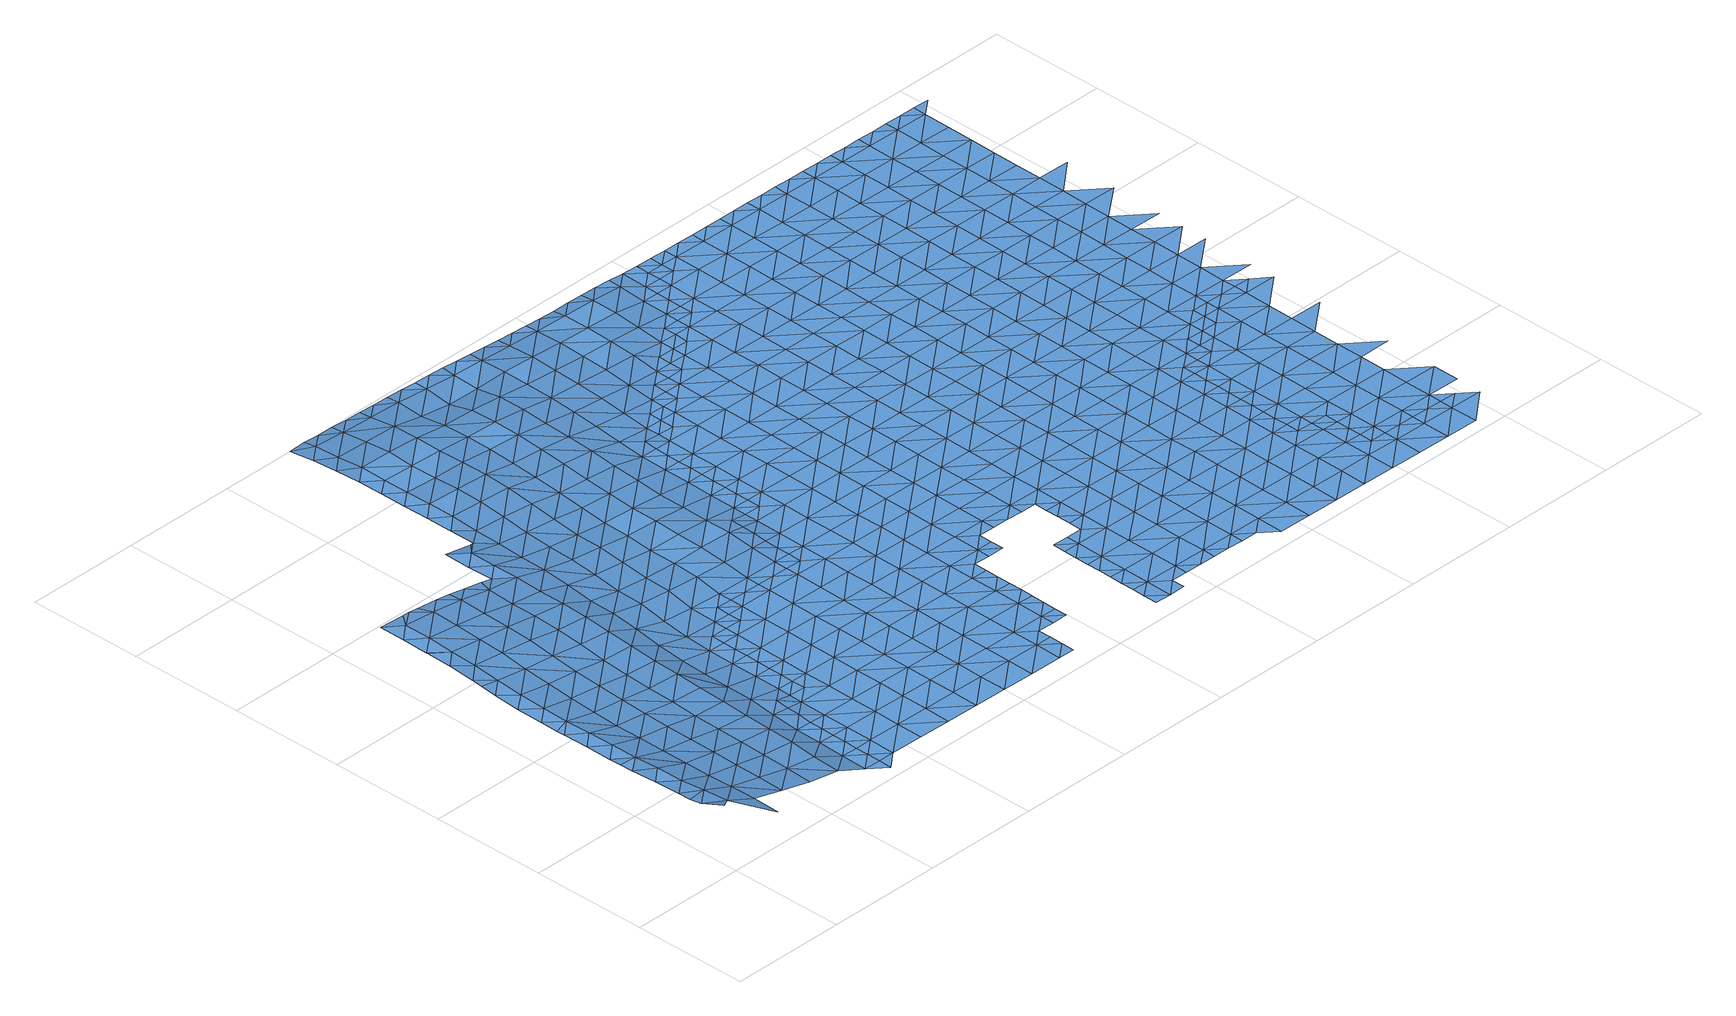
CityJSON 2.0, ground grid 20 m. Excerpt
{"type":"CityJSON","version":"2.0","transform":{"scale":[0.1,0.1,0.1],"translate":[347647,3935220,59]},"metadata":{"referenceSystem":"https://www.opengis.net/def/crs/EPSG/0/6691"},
"CityObjects":{
"waterbody1":{"type":"WaterBody","attributes":{"name":"8","class":"1140","function":"1","WaterBodyRiverFloodingRiskAttribute.description":"4","WaterBodyRiverFloodingRiskAttribute.rankOrg":"1","WaterBodyRiverFloodingRiskAttribute.adminType":"2","WaterBodyRiverFloodingRiskAttribute.scale":"L1"},"geometry":[{"type":"MultiSurface","lod":"1","boundaries":[[[0,1,2]],[[1,3,4]],[[4,3,5]],[[1,0,3]],[[5,6,7]],[[5,3,6]],[[6,8,7]],[[9,10,0]],[[7,8,11]],[[0,12,3]],[[11,13,14]],[[15,6,3]],[[8,13,11]],[[14,13,16]],[[12,0,10]],[[16,17,18]],[[6,19,8]],[[17,16,13]],[[15,3,12]],[[8,19,13]],[[20,18,17]],[[21,18,20]],[[22,23,21]],[[10,24,12]],[[6,15,19]],[[13,25,17]],[[22,21,20]],[[26,23,22]],[[27,25,13]],[[28,29,26]],[[17,25,20]],[[24,30,12]],[[12,31,15]],[[13,19,27]],[[26,22,28]],[[32,33,29]],[[28,32,29]],[[22,20,34]],[[12,30,31]],[[19,35,27]],[[33,36,37]],[[19,15,35]],[[32,36,33]],[[20,25,34]],[[22,38,28]],[[37,36,39]],[[35,15,31]],[[22,34,40]],[[39,41,42]],[[28,43,32]],[[44,45,24]],[[39,36,41]],[[46,34,25]],[[30,24,45]],[[22,40,38]],[[30,47,31]],[[27,35,48]],[[25,27,49]],[[32,50,36]],[[51,52,53]],[[49,27,48]],[[51,42,52]],[[43,28,38]],[[42,41,52]],[[31,54,35]],[[55,56,53]],[[36,50,41]],[[52,55,53]],[[34,57,40]],[[46,57,34]],[[30,45,47]],[[50,32,43]],[[58,48,35]],[[25,49,46]],[[55,59,56]],[[40,60,38]],[[54,31,47]],[[57,60,40]],[[61,56,59]],[[62,49,48]],[[63,55,52]],[[64,41,50]],[[38,65,43]],[[52,41,63]],[[45,44,66]],[[58,35,54]],[[67,61,59]],[[65,50,43]],[[63,41,64]],[[66,68,45]],[[45,69,47]],[[63,70,55]],[[55,71,59]],[[62,48,58]],[[46,49,62]],[[65,38,60]],[[72,67,59]],[[73,64,50]],[[46,74,57]],[[45,68,69]],[[54,75,58]],[[74,46,62]],[[76,60,57]],[[59,71,72]],[[54,47,75]],[[73,50,65]],[[55,70,71]],[[75,47,69]],[[77,62,58]],[[78,57,74]],[[66,79,68]],[[80,65,60]],[[81,64,73]],[[63,82,70]],[[72,71,83]],[[63,64,82]],[[84,79,66]],[[77,58,75]],[[82,64,81]],[[62,85,74]],[[57,78,76]],[[68,86,69]],[[65,80,73]],[[70,87,71]],[[80,60,76]],[[85,62,77]],[[83,71,88]],[[89,81,73]],[[85,90,74]],[[74,91,78]],[[87,88,71]],[[70,82,92]],[[86,68,79]],[[90,91,74]],[[75,69,93]],[[94,95,84]],[[96,73,80]],[[75,97,77]],[[70,92,87]],[[78,98,76]],[[95,99,84]],[[93,69,86]],[[79,84,99]],[[89,73,96]],[[100,86,79]],[[77,101,85]],[[76,102,80]],[[103,100,79]],[[82,81,104]],[[82,105,92]],[[106,88,87]],[[79,99,103]],[[98,78,91]],[[98,102,76]],[[75,93,97]],[[104,81,89]],[[107,90,85]],[[100,108,86]],[[80,109,96]],[[108,110,86]],[[111,106,87]],[[92,112,87]],[[101,77,97]],[[107,91,90]],[[93,86,110]],[[82,104,105]],[[113,97,93]],[[112,111,87]],[[114,113,93]],[[114,93,110]],[[107,85,101]],[[109,80,102]],[[112,92,105]],[[115,98,91]],[[116,101,97]],[[89,96,117]],[[118,116,97]],[[97,113,118]],[[119,91,107]],[[120,102,98]],[[96,109,117]],[[104,121,105]],[[104,89,121]],[[122,111,112]],[[115,120,98]],[[121,89,117]],[[91,119,115]],[[123,109,102]],[[124,101,116]],[[101,125,107]],[[105,126,112]],[[124,125,101]],[[127,124,116]],[[128,117,109]],[[122,112,129]],[[126,129,112]],[[105,121,130]],[[125,131,107]],[[123,102,120]],[[126,105,130]],[[119,107,131]],[[127,132,124]],[[128,109,123]],[[133,132,127]],[[134,135,129]],[[115,119,136]],[[126,134,129]],[[121,117,137]],[[121,138,130]],[[132,139,124]],[[136,119,131]],[[120,115,136]],[[137,117,128]],[[125,124,139]],[[140,141,135]],[[134,140,135]],[[142,131,125]],[[130,143,126]],[[144,142,125]],[[125,139,144]],[[123,120,145]],[[138,143,130]],[[121,137,138]],[[126,143,134]],[[120,136,145]],[[142,146,131]],[[146,147,131]],[[131,147,136]],[[148,123,145]],[[134,149,140]],[[128,123,150]],[[141,140,151]],[[143,149,134]],[[152,153,136]],[[136,147,152]],[[145,136,153]],[[123,148,150]],[[137,154,138]],[[137,128,154]],[[151,140,155]],[[154,128,150]],[[140,156,155]],[[138,157,143]],[[145,158,148]],[[140,149,156]],[[159,158,145]],[[145,153,159]],[[148,160,150]],[[138,154,157]],[[157,161,143]],[[155,162,163]],[[143,164,149]],[[153,165,159]],[[155,156,162]],[[166,167,163]],[[168,156,149]],[[165,169,159]],[[160,148,158]],[[163,162,166]],[[143,161,164]],[[154,150,170]],[[166,171,167]],[[154,172,157]],[[173,174,159]],[[170,150,160]],[[159,169,173]],[[170,172,154]],[[175,167,171]],[[158,159,174]],[[149,164,168]],[[171,176,175]],[[157,177,161]],[[162,156,178]],[[175,176,179]],[[178,156,168]],[[176,180,179]],[[161,181,164]],[[166,162,182]],[[158,174,183]],[[184,179,180]],[[185,183,174]],[[157,172,177]],[[164,181,168]],[[160,158,186]],[[162,178,182]],[[171,166,187]],[[184,188,189]],[[186,158,183]],[[188,184,180]],[[187,166,182]],[[161,177,181]],[[170,160,190]],[[170,191,172]],[[176,171,192]],[[189,193,194]],[[185,195,183]],[[190,160,186]],[[193,189,188]],[[196,177,172]],[[171,187,192]],[[197,198,194]],[[180,199,188]],[[168,181,200]],[[178,168,201]],[[178,202,182]],[[180,176,199]],[[191,170,190]],[[195,203,183]],[[197,194,193]],[[199,176,192]],[[168,200,201]],[[177,204,181]],[[188,205,193]],[[186,183,203]],[[206,198,197]],[[202,207,182]],[[172,191,196]],[[208,205,188]],[[203,209,186]],[[178,201,202]],[[181,210,200]],[[187,182,207]],[[187,211,192]],[[188,199,208]],[[195,212,203]],[[193,213,197]],[[190,186,209]],[[197,214,206]],[[190,215,191]],[[177,196,204]],[[200,216,201]],[[212,217,203]],[[210,181,204]],[[210,216,200]],[[197,213,214]],[[190,209,215]],[[187,207,211]],[[191,218,196]],[[193,205,213]],[[199,192,219]],[[199,220,208]],[[217,221,203]],[[222,218,191]],[[202,201,216]],[[219,192,211]],[[191,215,222]],[[196,223,204]],[[208,224,205]],[[225,214,213]],[[207,202,226]],[[227,210,204]],[[220,224,208]],[[209,203,228]],[[199,219,220]],[[205,224,213]],[[202,216,226]],[[226,229,207]],[[207,230,211]],[[217,231,221]],[[228,203,221]],[[232,225,213]],[[223,196,218]],[[229,230,207]],[[210,227,216]],[[215,209,233]],[[215,234,222]],[[231,235,221]],[[233,209,228]],[[233,234,215]],[[227,204,223]],[[222,234,218]],[[213,236,232]],[[237,228,221]],[[219,238,220]],[[227,239,216]],[[240,237,221]],[[219,211,238]],[[240,221,235]],[[213,224,236]],[[238,211,230]],[[218,241,223]],[[220,242,224]],[[226,216,243]],[[244,245,228]],[[228,245,233]],[[246,232,236]],[[228,237,244]],[[241,218,234]],[[216,239,243]],[[241,247,223]],[[223,248,227]],[[229,226,249]],[[250,251,233]],[[220,238,242]],[[233,251,234]],[[224,252,236]],[[236,253,246]],[[233,245,250]],[[247,248,223]],[[249,254,229]],[[226,243,249]],[[227,255,239]],[[230,229,254]],[[224,242,256]],[[251,257,234]],[[238,230,254]],[[236,252,253]],[[234,258,241]],[[238,259,242]],[[224,256,252]],[[239,260,243]],[[257,258,234]],[[260,249,243]],[[261,257,251]],[[227,248,255]],[[238,254,259]],[[242,262,256]],[[263,253,252]],[[258,264,241]],[[260,239,255]],[[265,248,247]],[[247,241,264]],[[260,266,249]],[[242,259,267]],[[256,268,252]],[[261,269,257]],[[252,270,263]],[[254,249,266]],[[262,242,267]],[[269,271,257]],[[272,258,257]],[[248,273,255]],[[271,272,257]],[[265,247,264]],[[265,273,248]],[[255,273,260]],[[252,268,270]],[[274,254,266]],[[256,262,268]],[[275,264,258]],[[259,254,276]],[[259,277,267]],[[278,275,258]],[[278,258,272]],[[279,266,260]],[[276,254,274]],[[276,277,259]],[[280,265,264]],[[267,281,262]],[[282,270,268]],[[283,280,264]],[[283,264,275]],[[260,273,279]],[[280,284,265]],[[285,273,265]],[[262,286,268]],[[284,285,265]],[[282,268,287]],[[267,277,281]],[[266,279,288]],[[274,266,289]],[[285,290,273]],[[291,279,273]],[[290,291,273]],[[289,266,288]],[[292,277,276]],[[286,262,281]],[[276,274,292]],[[287,268,286]],[[293,288,279]],[[292,274,289]],[[293,279,291]],[[292,294,277]],[[295,287,286]],[[294,296,277]],[[297,293,291]],[[293,298,288]],[[281,277,296]],[[281,299,286]],[[300,295,286]],[[289,288,298]],[[296,299,281]],[[299,300,286]],[[292,289,301]],[[297,302,293]],[[301,289,298]],[[303,302,297]],[[301,304,292]],[[305,298,293]],[[292,306,294]],[[302,305,293]],[[294,307,296]],[[308,300,299]],[[307,299,296]],[[292,304,306]],[[309,298,305]],[[299,310,308]],[[309,311,298]],[[294,306,307]],[[301,298,311]],[[312,310,299]],[[307,312,299]],[[305,313,309]],[[304,301,311]],[[314,306,304]],[[313,315,309]],[[316,304,311]],[[315,317,309]],[[306,318,307]],[[319,310,312]],[[317,320,309]],[[309,320,311]],[[314,304,316]],[[312,321,319]],[[320,322,311]],[[318,323,307]],[[324,316,311]],[[306,314,318]],[[312,307,323]],[[322,324,311]],[[312,323,321]],[[325,314,316]],[[320,326,322]],[[325,318,314]],[[327,321,323]],[[326,328,322]],[[329,323,318]],[[316,324,325]],[[325,329,318]],[[330,327,323]],[[331,332,322]],[[331,322,328]],[[324,322,332]],[[333,323,329]],[[330,323,333]],[[325,324,334]],[[335,329,325]],[[324,332,334]],[[336,330,333]],[[334,332,337]],[[335,325,334]],[[335,338,329]],[[333,339,336]],[[337,340,334]],[[341,340,337]],[[333,329,342]],[[340,343,334]],[[342,329,338]],[[333,342,339]],[[335,334,343]],[[344,338,335]],[[345,339,342]],[[346,344,335]],[[335,343,346]],[[338,347,342]],[[348,345,342]],[[343,349,346]],[[349,350,346]],[[342,347,348]],[[338,344,347]],[[351,344,346]],[[352,351,346]],[[346,350,352]],[[353,348,347]],[[354,347,344]],[[355,354,344]],[[355,344,351]],[[356,353,347]],[[356,347,354]],[[357,358,354]],[[354,358,356]],[[359,356,358]],[[357,360,358]],[[358,361,359]],[[358,360,361]],[[362,359,361]]]}]},
"waterbody2":{"type":"WaterBody","attributes":{"name":"8","class":"1140","function":"1","WaterBodyRiverFloodingRiskAttribute.description":"4","WaterBodyRiverFloodingRiskAttribute.rankOrg":"2","WaterBodyRiverFloodingRiskAttribute.adminType":"2","WaterBodyRiverFloodingRiskAttribute.scale":"L1"},"geometry":[{"type":"MultiSurface","lod":"1","boundaries":[[[95,94,363]],[[99,95,363]],[[364,100,103]],[[103,99,364]],[[99,363,364]],[[364,365,100]],[[108,100,365]],[[110,108,365]],[[366,364,363]],[[367,113,114]],[[367,110,365]],[[114,110,367]],[[368,116,118]],[[364,369,365]],[[118,113,368]],[[366,363,370]],[[113,367,368]],[[366,369,364]],[[365,369,367]],[[127,116,368]],[[133,127,368]],[[368,367,371]],[[370,372,366]],[[371,367,369]],[[373,133,368]],[[374,369,366]],[[373,368,371]],[[375,366,372]],[[373,376,133]],[[132,133,376]],[[139,132,376]],[[366,375,374]],[[377,373,371]],[[371,369,378]],[[379,142,144]],[[144,139,379]],[[378,369,374]],[[139,376,379]],[[380,376,373]],[[379,381,142]],[[146,381,147]],[[146,142,381]],[[375,372,382]],[[377,371,378]],[[377,380,373]],[[383,374,375]],[[384,379,376]],[[152,147,385]],[[386,383,375]],[[147,381,385]],[[153,152,385]],[[386,375,382]],[[379,387,381]],[[165,153,385]],[[384,376,380]],[[378,374,388]],[[381,389,385]],[[169,165,385]],[[388,374,383]],[[377,378,388]],[[387,379,384]],[[387,389,381]],[[377,390,380]],[[382,391,386]],[[388,390,377]],[[385,389,169]],[[386,392,383]],[[390,393,380]],[[380,394,384]],[[393,394,380]],[[382,395,391]],[[396,174,173]],[[173,169,396]],[[388,383,392]],[[169,389,396]],[[394,397,384]],[[386,391,392]],[[387,384,397]],[[387,398,389]],[[185,174,396]],[[390,388,399]],[[400,391,395]],[[399,388,392]],[[390,401,393]],[[389,402,396]],[[396,195,185]],[[403,401,390]],[[391,400,392]],[[398,402,389]],[[403,390,399]],[[387,397,398]],[[393,404,394]],[[401,404,393]],[[404,397,394]],[[395,405,400]],[[406,399,392]],[[396,402,195]],[[407,398,397]],[[408,403,399]],[[392,400,409]],[[212,195,402]],[[406,392,409]],[[406,408,399]],[[410,400,405]],[[411,401,403]],[[397,404,407]],[[407,412,398]],[[398,413,402]],[[402,217,212]],[[414,410,405]],[[410,409,400]],[[408,411,403]],[[411,404,401]],[[415,406,409]],[[416,407,404]],[[402,413,217]],[[398,412,413]],[[416,404,411]],[[409,410,415]],[[417,410,414]],[[406,418,408]],[[416,419,407]],[[407,420,412]],[[231,217,413]],[[421,417,414]],[[422,406,415]],[[412,423,413]],[[235,231,413]],[[424,425,410]],[[424,410,417]],[[411,408,418]],[[420,407,419]],[[415,410,425]],[[420,423,412]],[[406,422,418]],[[426,416,411]],[[423,235,413]],[[427,422,415]],[[411,418,428]],[[416,429,419]],[[415,425,430]],[[426,411,428]],[[422,427,418]],[[423,431,235]],[[431,237,240]],[[419,432,420]],[[430,425,433]],[[240,235,431]],[[429,416,426]],[[432,423,420]],[[415,430,427]],[[418,434,428]],[[244,435,245]],[[244,237,435]],[[433,436,430]],[[432,419,429]],[[237,431,435]],[[437,431,423]],[[418,427,434]],[[428,438,426]],[[432,437,423]],[[439,440,430]],[[250,441,251]],[[250,245,441]],[[430,436,439]],[[245,435,441]],[[427,430,440]],[[442,428,434]],[[426,438,429]],[[440,443,427]],[[444,434,427]],[[437,445,431]],[[431,446,435]],[[261,251,441]],[[443,444,427]],[[445,446,431]],[[428,442,438]],[[429,447,432]],[[435,448,441]],[[449,450,434]],[[434,450,442]],[[441,269,261]],[[434,444,449]],[[451,447,429]],[[446,448,435]],[[451,429,438]],[[432,452,437]],[[453,454,442]],[[442,454,438]],[[453,442,450]],[[269,441,448]],[[437,455,445]],[[456,451,438]],[[454,456,438]],[[452,455,437]],[[455,446,445]],[[432,447,452]],[[457,272,271]],[[457,269,448]],[[271,269,457]],[[451,458,447]],[[455,459,446]],[[460,275,278]],[[446,461,448]],[[456,454,462]],[[460,272,457]],[[278,272,460]],[[461,457,448]],[[451,456,463]],[[447,464,452]],[[465,280,283]],[[465,275,460]],[[283,275,465]],[[462,466,456]],[[467,468,469]],[[451,463,458]],[[446,459,461]],[[470,460,457]],[[466,471,456]],[[465,472,280]],[[452,473,455]],[[472,285,284]],[[471,474,456]],[[284,280,472]],[[467,475,468]],[[464,447,458]],[[463,456,474]],[[476,475,477]],[[476,468,475]],[[478,457,461]],[[479,465,460]],[[472,480,285]],[[455,481,459]],[[480,291,290]],[[482,458,463]],[[290,285,480]],[[475,483,477]],[[473,452,464]],[[470,457,478]],[[470,479,460]],[[479,472,465]],[[484,475,467]],[[485,477,483]],[[486,484,467]],[[487,485,483]],[[297,291,480]],[[463,474,482]],[[481,455,473]],[[488,489,490]],[[488,487,489]],[[461,459,491]],[[487,483,489]],[[479,492,472]],[[482,474,493]],[[472,494,480]],[[495,483,475]],[[480,303,297]],[[489,496,490]],[[491,497,461]],[[497,470,478]],[[498,475,484]],[[499,458,482]],[[492,494,472]],[[500,496,501]],[[459,481,491]],[[500,490,496]],[[464,458,502]],[[464,503,473]],[[478,461,497]],[[494,303,480]],[[493,504,482]],[[505,479,470]],[[458,499,502]],[[473,503,481]],[[506,501,496]],[[484,507,498]],[[489,483,495]],[[508,499,482]],[[475,498,495]],[[509,492,479]],[[464,502,503]],[[494,510,303]],[[507,511,498]],[[470,497,505]],[[313,305,302]],[[506,496,512]],[[513,502,499]],[[302,303,510]],[[514,489,495]],[[482,504,508]],[[491,481,515]],[[496,489,516]],[[481,503,515]],[[491,517,497]],[[479,505,509]],[[313,302,510]],[[516,489,514]],[[492,518,494]],[[496,516,512]],[[504,519,508]],[[520,498,511]],[[498,521,495]],[[522,491,515]],[[523,505,497]],[[499,508,513]],[[494,518,510]],[[520,521,498]],[[492,509,524]],[[519,525,508]],[[495,521,514]],[[510,315,313]],[[517,491,522]],[[526,502,513]],[[527,528,529]],[[527,512,528]],[[503,502,530]],[[492,524,518]],[[511,531,520]],[[512,516,528]],[[532,315,510]],[[518,532,510]],[[530,502,526]],[[528,533,529]],[[534,513,508]],[[509,505,523]],[[514,535,516]],[[536,522,515]],[[537,533,525]],[[497,517,523]],[[537,529,533]],[[509,538,524]],[[515,503,539]],[[531,540,520]],[[541,535,514]],[[542,534,508]],[[534,526,513]],[[541,514,521]],[[508,525,542]],[[543,528,516]],[[503,530,539]],[[544,518,524]],[[532,545,315]],[[509,523,538]],[[525,533,542]],[[540,546,520]],[[317,545,320]],[[317,315,545]],[[536,515,539]],[[547,533,528]],[[520,548,521]],[[549,524,538]],[[518,544,532]],[[517,522,550]],[[517,551,523]],[[546,548,520]],[[543,516,535]],[[326,320,545]],[[530,526,552]],[[553,546,540]],[[533,547,542]],[[522,536,550]],[[526,534,552]],[[524,549,544]],[[532,554,545]],[[541,521,548]],[[544,554,532]],[[328,326,545]],[[555,535,541]],[[528,543,547]],[[538,523,551]],[[517,550,551]],[[530,552,556]],[[539,530,557]],[[553,558,546]],[[559,328,545]],[[554,559,545]],[[560,561,542]],[[562,541,548]],[[536,539,557]],[[563,552,534]],[[549,538,564]],[[530,556,557]],[[542,547,560]],[[534,542,561]],[[564,538,551]],[[558,565,546]],[[561,563,534]],[[563,556,552]],[[541,562,555]],[[550,536,566]],[[543,535,567]],[[566,536,557]],[[568,554,544]],[[566,569,550]],[[559,570,328]],[[549,564,571]],[[544,549,572]],[[567,535,555]],[[573,565,558]],[[331,328,570]],[[569,574,550]],[[574,564,551]],[[548,546,575]],[[572,568,544]],[[547,543,576]],[[547,577,560]],[[549,571,572]],[[332,331,337]],[[551,550,574]],[[575,546,565]],[[337,331,570]],[[576,543,567]],[[562,578,555]],[[579,580,556]],[[581,571,564]],[[562,548,578]],[[559,554,568]],[[556,563,579]],[[557,556,580]],[[557,582,566]],[[583,565,573]],[[574,581,564]],[[561,560,577]],[[548,575,578]],[[547,576,577]],[[555,584,567]],[[566,582,569]],[[561,585,563]],[[337,570,341]],[[586,559,568]],[[587,584,555]],[[588,341,570]],[[570,559,588]],[[589,590,571]],[[555,578,587]],[[590,568,572]],[[557,580,582]],[[591,574,569]],[[561,577,592]],[[589,571,581]],[[563,593,579]],[[559,586,588]],[[575,565,594]],[[572,571,590]],[[576,567,584]],[[565,583,594]],[[561,592,585]],[[575,595,578]],[[579,593,580]],[[596,586,568]],[[584,597,576]],[[576,598,577]],[[569,582,599]],[[588,600,341]],[[590,596,568]],[[601,575,594]],[[340,341,600]],[[581,574,591]],[[602,589,581]],[[563,585,593]],[[578,603,587]],[[343,340,600]],[[569,599,591]],[[580,604,582]],[[605,588,586]],[[595,575,601]],[[598,576,597]],[[349,343,600]],[[604,599,582]],[[587,606,584]],[[607,605,586]],[[592,577,608]],[[580,593,609]],[[607,586,596]],[[594,583,610]],[[581,591,602]],[[589,611,590]],[[612,601,594]],[[585,592,608]],[[578,595,603]],[[613,597,584]],[[577,598,608]],[[580,609,604]],[[600,588,605]],[[608,614,585]],[[585,615,593]],[[349,600,350]],[[604,616,599]],[[599,617,591]],[[589,602,618]],[[606,613,584]],[[619,350,600]],[[620,594,610]],[[621,595,601]],[[615,609,593]],[[587,603,606]],[[597,613,598]],[[616,617,599]],[[596,590,611]],[[622,607,596]],[[589,618,611]],[[619,600,605]],[[591,623,602]],[[594,620,612]],[[624,603,595]],[[585,614,615]],[[602,623,618]],[[615,625,609]],[[619,626,350]],[[596,611,622]],[[626,351,352]],[[627,620,610]],[[601,612,621]],[[603,624,606]],[[352,350,626]],[[608,628,614]],[[598,613,629]],[[630,619,605]],[[608,598,628]],[[591,617,623]],[[604,609,631]],[[604,632,616]],[[624,595,621]],[[633,613,606]],[[607,622,634]],[[605,607,630]],[[635,354,355]],[[636,612,620]],[[631,609,625]],[[635,351,626]],[[355,351,635]],[[598,629,628]],[[637,638,618]],[[638,622,611]],[[624,633,606]],[[616,632,617]],[[607,634,630]],[[618,623,637]],[[611,618,638]],[[610,639,627]],[[640,641,614]],[[357,354,635]],[[642,629,613]],[[640,614,628]],[[643,634,622]],[[604,631,632]],[[626,619,644]],[[615,614,641]],[[636,620,627]],[[644,619,630]],[[645,635,626]],[[644,646,626]],[[647,631,625]],[[648,649,617]],[[621,612,650]],[[621,651,624]],[[613,633,652]],[[623,649,637]],[[625,615,647]],[[643,622,638]],[[617,632,648]],[[357,635,360]],[[623,617,649]],[[650,612,636]],[[642,613,652]],[[653,627,639]],[[615,641,647]],[[654,644,630]],[[628,629,655]],[[645,626,646]],[[656,638,637]],[[635,645,360]],[[647,657,631]],[[658,634,643]],[[631,659,632]],[[660,653,639]],[[651,621,650]],[[630,634,654]],[[627,653,636]],[[661,652,633]],[[659,648,632]],[[629,642,655]],[[640,662,641]],[[663,656,637]],[[656,643,638]],[[633,624,664]],[[654,634,658]],[[640,628,662]],[[665,650,636]],[[637,649,663]],[[644,666,646]],[[624,651,664]],[[659,631,657]],[[361,360,667]],[[628,655,662]],[[668,658,643]],[[669,651,650]],[[360,645,667]],[[670,649,648]],[[662,671,641]],[[641,672,647]],[[362,361,673]],[[644,654,674]],[[673,361,667]],[[672,657,647]],[[633,664,661]],[[675,669,650]],[[676,670,648]],[[636,653,665]],[[670,663,649]],[[665,675,650]],[[642,652,677]],[[676,648,659]],[[642,678,655]],[[668,643,656]],[[679,654,658]],[[680,681,651]],[[644,674,666]],[[680,651,669]],[[677,652,661]],[[645,646,682]],[[664,651,681]],[[660,683,653]],[[684,662,655]],[[641,671,672]],[[685,679,658]],[[686,656,663]],[[667,645,682]],[[672,687,657]],[[685,658,668]],[[657,688,659]],[[689,690,664]],[[673,667,691]],[[646,666,682]],[[689,664,681]],[[665,653,692]],[[678,684,655]],[[684,671,662]],[[661,664,690]],[[642,677,678]],[[693,669,675]],[[694,686,663]],[[686,668,656]],[[674,654,679]],[[694,663,670]],[[695,696,665]],[[665,696,675]],[[697,698,661]],[[699,667,682]],[[665,692,695]],[[697,661,690]],[[660,700,683]],[[691,667,699]],[[692,653,683]],[[701,693,675]],[[677,661,698]],[[676,659,688]],[[696,701,675]],[[657,687,688]],[[684,702,671]],[[703,674,679]],[[676,704,670]],[[666,705,682]],[[706,707,677]],[[677,707,678]],[[706,677,698]],[[666,674,705]],[[708,691,699]],[[709,692,683]],[[710,693,701]],[[672,711,687]],[[685,668,712]],[[705,674,703]],[[672,671,711]],[[707,713,678]],[[676,688,714]],[[713,715,678]],[[668,686,712]],[[678,715,684]],[[700,716,683]],[[705,717,682]],[[682,718,699]],[[699,719,708]],[[694,670,704]],[[671,702,711]],[[720,688,687]],[[721,703,679]],[[676,714,704]],[[717,718,682]],[[704,722,694]],[[694,723,686]],[[709,683,724]],[[685,712,725]],[[679,685,721]],[[715,726,684]],[[727,720,687]],[[720,714,688]],[[728,702,684]],[[723,712,686]],[[727,687,711]],[[699,718,719]],[[685,725,721]],[[683,729,724]],[[730,705,703]],[[683,716,729]],[[723,694,722]],[[730,717,705]],[[731,725,712]],[[720,732,714]],[[733,703,721]],[[714,734,704]],[[726,715,735]],[[711,702,728]],[[736,727,711]],[[737,719,718]],[[738,724,729]],[[732,734,714]],[[734,722,704]],[[684,726,728]],[[739,731,712]],[[730,703,733]],[[728,736,711]],[[739,712,723]],[[725,740,721]],[[735,741,726]],[[717,742,718]],[[743,737,718]],[[716,744,729]],[[745,738,729]],[[746,720,727]],[[747,723,722]],[[748,742,717]],[[741,749,726]],[[721,740,733]],[[749,750,726]],[[726,750,728]],[[717,730,748]],[[744,745,729]],[[747,739,723]],[[751,727,736]],[[752,732,720]],[[753,730,733]],[[754,722,734]],[[718,742,743]],[[725,731,740]],[[716,755,744]],[[746,727,751]],[[750,756,728]],[[746,752,720]],[[747,722,754]],[[728,756,736]],[[757,748,730]],[[753,733,740]],[[732,758,734]],[[747,759,739]],[[739,760,731]],[[761,743,742]],[[762,745,744]],[[752,758,732]],[[759,760,739]],[[734,758,754]],[[736,763,751]],[[731,760,740]],[[757,730,753]],[[750,764,756]],[[748,765,742]],[[755,766,744]],[[742,767,761]],[[768,736,756]],[[758,769,754]],[[762,744,770]],[[765,767,742]],[[748,757,771]],[[746,751,763]],[[764,772,756]],[[773,759,747]],[[736,768,763]],[[774,752,746]],[[775,740,760]],[[744,766,770]],[[753,776,757]],[[747,754,773]],[[748,771,765]],[[772,777,756]],[[756,777,768]],[[753,740,776]],[[764,778,772]],[[773,754,769]],[[779,746,763]],[[776,740,775]],[[752,774,758]],[[759,780,760]],[[776,781,757]],[[757,782,771]],[[783,767,765]],[[777,784,768]],[[785,780,759]],[[746,779,774]],[[758,786,769]],[[781,782,757]],[[785,759,773]],[[760,780,775]],[[771,787,765]],[[788,783,765]],[[763,789,779]],[[763,768,789]],[[758,774,786]],[[775,790,776]],[[777,791,784]],[[789,768,784]],[[792,785,773]],[[793,775,780]],[[769,786,794]],[[773,769,792]],[[771,782,787]],[[788,765,787]],[[791,795,784]],[[796,797,779]],[[781,776,790]],[[769,794,792]],[[798,780,785]],[[779,789,796]],[[774,779,797]],[[775,793,790]],[[799,782,781]],[[800,788,787]],[[795,801,784]],[[786,774,797]],[[802,789,784]],[[803,785,792]],[[780,798,793]],[[797,804,786]],[[805,781,790]],[[786,806,794]],[[782,799,787]],[[801,802,784]],[[807,800,787]],[[799,781,805]],[[785,803,798]],[[794,808,792]],[[795,809,801]],[[806,786,804]],[[810,797,796]],[[792,808,803]],[[787,811,807]],[[796,789,812]],[[813,793,798]],[[790,793,814]],[[809,815,801]],[[787,799,811]],[[812,789,802]],[[810,804,797]],[[814,793,813]],[[805,790,814]],[[794,806,808]],[[816,798,803]],[[817,799,805]],[[814,818,805]],[[819,802,801]],[[820,807,811]],[[810,796,812]],[[821,816,803]],[[817,811,799]],[[803,808,821]],[[811,822,820]],[[813,798,816]],[[802,823,812]],[[824,814,813]],[[804,810,825]],[[806,804,826]],[[805,818,817]],[[806,827,808]],[[804,825,826]],[[808,827,821]],[[811,828,822]],[[812,829,810]],[[814,824,818]],[[813,816,830]],[[811,817,828]],[[824,813,830]],[[810,829,825]],[[831,817,818]],[[806,826,827]],[[832,822,828]],[[816,821,833]],[[825,834,826]],[[821,827,833]],[[818,824,831]],[[835,832,828]],[[830,816,836]],[[837,827,826]],[[838,839,817]],[[840,824,830]],[[816,833,836]],[[839,835,828]],[[817,831,838]],[[828,817,839]],[[827,837,833]],[[841,830,836]],[[842,831,824]],[[840,842,824]],[[842,838,831]],[[830,841,840]],[[833,843,836]],[[844,835,839]],[[838,845,839]],[[846,844,839]],[[847,838,842]],[[845,838,847]],[[839,845,846]],[[848,846,845]],[[849,848,845]]]}]},
"waterbody3":{"type":"WaterBody","attributes":{"name":"8","class":"1140","function":"1","WaterBodyRiverFloodingRiskAttribute.description":"4","WaterBodyRiverFloodingRiskAttribute.rankOrg":"3","WaterBodyRiverFloodingRiskAttribute.adminType":"2","WaterBodyRiverFloodingRiskAttribute.scale":"L1"},"geometry":[{"type":"MultiSurface","lod":"1","boundaries":[[[680,669,850]],[[850,669,693]],[[681,680,850]],[[851,681,850]],[[689,681,851]],[[690,689,851]],[[693,710,850]],[[695,852,696]],[[695,692,852]],[[853,690,851]],[[697,690,853]],[[692,709,852]],[[698,697,853]],[[854,851,850]],[[852,855,696]],[[855,710,701]],[[854,850,710]],[[701,696,855]],[[706,856,707]],[[856,698,853]],[[706,698,856]],[[709,724,852]],[[857,853,851]],[[856,858,707]],[[854,859,851]],[[854,710,855]],[[713,858,715]],[[713,707,858]],[[859,857,851]],[[860,856,853]],[[852,861,855]],[[735,715,858]],[[862,861,852]],[[852,724,862]],[[856,860,858]],[[855,863,854]],[[858,741,735]],[[724,738,862]],[[863,859,854]],[[860,853,857]],[[738,745,862]],[[863,855,861]],[[858,864,741]],[[859,865,857]],[[863,865,859]],[[858,860,864]],[[862,866,861]],[[866,862,745]],[[857,867,860]],[[749,741,868]],[[749,764,750]],[[741,864,868]],[[762,866,745]],[[869,857,865]],[[861,870,863]],[[764,749,868]],[[867,857,869]],[[864,860,867]],[[861,866,871]],[[863,872,865]],[[868,778,764]],[[762,770,866]],[[861,871,870]],[[873,869,865]],[[864,867,874]],[[868,864,875]],[[872,873,865]],[[868,875,778]],[[863,870,872]],[[864,874,875]],[[876,877,866]],[[867,869,873]],[[871,866,877]],[[772,778,878]],[[772,791,777]],[[870,871,877]],[[778,875,878]],[[874,867,879]],[[867,873,879]],[[791,772,878]],[[874,880,875]],[[872,881,873]],[[875,880,878]],[[874,879,882]],[[878,795,791]],[[874,882,880]],[[880,883,878]],[[878,883,795]],[[879,884,882]],[[809,795,883]],[[880,885,883]],[[815,809,883]],[[885,815,883]]]}]}
},
"vertices":[
[34,49,88],[6,73,85],[5,27,104],[35,96,83],[6,95,82],[7,119,80],[36,142,78],[8,166,78],[36,188,78],[90,2,62],[91,49,63],[8,212,75],[91,95,62],[37,234,74],[9,236,74],[92,141,59],[9,258,73],[38,281,73],[10,304,72],[93,187,59],[39,327,72],[11,350,71],[39,373,70],[11,364,71],[147,48,50],[95,280,57],[12,397,70],[94,233,57],[40,419,70],[12,443,71],[148,94,50],[149,140,50],[41,465,72],[13,489,73],[95,326,57],[150,186,50],[42,512,74],[14,517,75],[97,418,60],[14,535,77],[96,372,58],[43,558,78],[15,581,80],[98,464,63],[204,47,37],[205,93,38],[152,325,51],[205,139,40],[150,232,50],[151,279,50],[98,511,67],[15,625,81],[43,604,80],[15,628,81],[206,185,40],[44,650,82],[16,674,81],[153,371,52],[207,231,41],[45,697,81],[154,417,54],[17,720,81],[208,278,41],[100,603,74],[99,557,73],[154,464,57],[261,46,28],[62,719,79],[261,92,31],[262,138,35],[101,649,76],[102,696,77],[74,719,79],[155,510,62],[209,324,43],[263,184,35],[210,416,46],[264,230,37],[209,370,45],[318,91,5],[211,463,49],[156,556,67],[157,602,68],[93,719,77],[317,45,5],[265,277,38],[319,137,6],[158,695,71],[130,718,74],[213,555,57],[265,323,40],[266,369,42],[157,648,70],[320,183,6],[345,21,5],[346,44,5],[212,509,54],[320,230,10],[267,415,43],[346,67,5],[347,114,5],[321,276,15],[268,462,46],[346,90,5],[213,601,60],[214,647,59],[157,718,70],[322,322,14],[347,137,5],[268,508,50],[348,160,5],[187,717,65],[215,694,60],[348,206,8],[348,183,5],[324,414,15],[349,252,10],[269,554,53],[349,229,8],[323,368,14],[324,461,20],[270,600,54],[223,717,59],[325,507,26],[378,275,5],[379,321,5],[272,693,54],[377,252,5],[326,553,31],[244,716,55],[271,646,53],[379,367,5],[406,274,5],[406,251,5],[272,739,54],[244,762,53],[380,413,5],[327,599,31],[327,645,37],[407,297,5],[273,785,53],[245,809,53],[407,344,5],[328,692,40],[407,321,5],[381,460,7],[408,367,5],[408,390,5],[382,506,12],[329,738,40],[383,552,20],[296,808,45],[409,413,5],[409,436,5],[383,598,21],[302,808,45],[330,784,41],[384,645,26],[438,505,7],[438,459,5],[439,551,15],[385,691,30],[331,830,42],[303,854,44],[386,737,30],[437,436,5],[331,877,45],[303,900,44],[386,783,34],[466,435,5],[440,597,16],[332,923,44],[441,644,20],[466,458,5],[466,481,6],[304,946,43],[333,969,42],[442,690,24],[387,829,39],[305,993,42],[334,1015,41],[442,736,24],[388,876,42],[495,504,5],[306,1039,41],[495,481,5],[496,550,12],[389,922,43],[335,1061,41],[307,1085,38],[497,596,13],[497,643,14],[390,968,40],[335,1108,36],[307,1131,34],[523,480,5],[498,689,17],[336,1154,33],[308,1177,28],[390,1014,39],[443,782,29],[444,828,34],[445,875,39],[552,503,5],[499,735,17],[392,1107,36],[337,1177,29],[446,921,40],[391,1060,41],[553,549,10],[500,781,21],[446,967,39],[551,480,5],[393,1153,30],[365,1176,28],[553,595,14],[501,827,25],[580,479,5],[555,688,15],[447,1013,37],[448,1060,37],[608,502,5],[554,642,14],[556,734,15],[449,1106,35],[393,1176,28],[501,874,30],[556,780,18],[609,548,8],[502,920,32],[503,966,34],[608,479,5],[422,1176,26],[610,594,12],[611,641,11],[636,478,5],[449,1152,29],[637,525,5],[504,1012,34],[557,826,21],[637,502,5],[612,687,11],[505,1059,31],[558,873,26],[637,548,6],[638,571,8],[450,1175,26],[612,733,11],[613,779,14],[559,919,29],[638,594,8],[639,617,8],[506,1151,27],[478,1175,25],[560,965,32],[614,826,17],[505,1105,25],[667,640,5],[668,686,5],[560,1011,33],[615,872,21],[667,617,5],[562,1104,18],[506,1174,25],[669,732,5],[670,778,5],[615,918,23],[561,1058,30],[563,1150,23],[695,616,5],[535,1174,24],[696,639,5],[696,662,5],[671,825,5],[616,964,25],[697,709,5],[617,1010,27],[618,1057,26],[697,685,5],[671,871,9],[698,755,5],[619,1103,18],[563,1173,23],[697,732,5],[698,778,5],[698,801,5],[619,1149,19],[591,1173,22],[672,917,14],[673,963,17],[699,824,5],[699,847,7],[674,1009,19],[728,870,5],[674,1056,20],[620,1172,21],[675,1102,20],[728,847,5],[729,916,9],[676,1148,18],[648,1172,19],[730,962,13],[756,869,5],[756,846,5],[730,1008,16],[757,892,5],[731,1055,17],[732,1101,18],[676,1171,17],[785,915,5],[705,1171,15],[786,961,8],[733,1147,15],[785,892,5],[788,1054,14],[813,891,5],[787,1007,13],[814,915,5],[789,1100,15],[733,1170,14],[814,938,6],[761,1170,12],[843,960,5],[789,1146,13],[844,1007,10],[844,1053,13],[842,937,5],[790,1169,12],[871,937,5],[845,1099,14],[818,1169,10],[871,960,5],[872,983,5],[846,1145,13],[900,1006,5],[901,1052,9],[846,1168,10],[900,982,5],[902,1098,12],[875,1168,10],[929,1005,5],[928,982,5],[903,1144,12],[929,1028,5],[959,1097,5],[903,1167,10],[958,1051,5],[959,1143,8],[931,1167,9],[957,1028,5],[986,1027,5],[986,1073,5],[986,1050,5],[960,1166,8],[987,1120,5],[987,1097,5],[988,1166,6],[1016,1119,5],[1016,1142,5],[1016,1165,5],[1044,1119,5],[1044,1142,5],[1045,1165,5],
[374,44,5],[375,90,5],[375,136,5],[431,89,5],[376,182,5],[377,229,5],[432,135,5],[431,43,5],[433,181,5],[487,42,5],[434,228,5],[489,134,5],[488,88,5],[434,274,5],[490,227,5],[490,180,5],[435,320,5],[491,273,5],[436,366,5],[544,41,5],[545,133,5],[492,319,5],[437,412,5],[545,87,5],[493,365,5],[546,179,5],[493,411,5],[547,226,5],[601,86,5],[602,132,5],[548,272,5],[549,318,5],[601,40,5],[494,458,5],[549,364,5],[550,411,5],[603,178,5],[658,85,5],[604,271,5],[551,457,5],[604,225,5],[605,317,5],[657,39,5],[660,178,5],[606,363,5],[660,224,5],[659,131,5],[715,84,5],[661,270,5],[607,410,5],[608,456,5],[714,38,5],[715,130,5],[662,316,5],[743,61,5],[717,223,5],[663,362,5],[663,409,5],[742,37,5],[716,177,5],[664,455,5],[743,84,5],[743,107,5],[719,315,5],[773,176,5],[718,269,5],[719,361,5],[772,129,5],[665,501,5],[720,408,5],[772,106,5],[774,222,5],[666,547,5],[800,106,5],[721,454,5],[775,314,5],[800,129,5],[801,152,5],[667,593,5],[774,268,5],[801,175,5],[802,198,5],[722,500,5],[722,546,5],[777,407,5],[723,592,5],[802,221,5],[802,244,5],[776,360,5],[778,453,5],[803,268,5],[803,291,5],[778,499,5],[832,313,5],[724,639,5],[833,406,5],[779,545,5],[725,685,5],[780,592,5],[831,290,5],[833,359,5],[834,452,5],[726,731,5],[860,290,5],[940,34,5],[912,58,5],[912,35,5],[782,684,5],[860,313,5],[726,777,5],[835,498,5],[861,336,5],[941,80,5],[913,81,5],[913,104,5],[781,638,5],[782,730,5],[727,824,5],[836,544,5],[889,359,5],[942,126,5],[969,57,5],[914,127,5],[969,34,5],[914,150,5],[914,173,5],[943,173,5],[915,196,5],[837,591,5],[783,776,5],[889,335,5],[784,823,5],[999,125,5],[944,219,5],[837,637,5],[998,79,5],[890,405,5],[915,219,5],[916,242,5],[891,451,5],[892,497,5],[917,335,5],[838,683,5],[944,242,5],[997,56,5],[946,358,5],[839,729,5],[785,869,5],[1026,56,5],[972,242,5],[947,404,5],[999,172,5],[892,543,5],[1000,218,5],[894,636,5],[841,822,5],[946,334,5],[1055,78,5],[1055,125,5],[893,590,5],[895,682,5],[840,775,5],[974,334,5],[948,450,5],[973,265,5],[1001,264,5],[973,288,5],[948,496,5],[1054,55,5],[841,868,5],[1002,310,5],[1003,403,5],[1057,217,5],[950,589,5],[973,311,5],[896,728,5],[949,542,5],[1082,55,5],[1056,171,5],[1003,357,5],[1058,263,5],[897,821,5],[842,914,5],[1111,77,5],[1058,309,5],[1112,124,5],[896,774,5],[951,635,5],[951,681,5],[1004,449,5],[1111,54,5],[898,867,5],[1114,216,5],[1005,495,5],[1006,541,5],[1139,54,5],[899,913,5],[1059,356,5],[1060,402,5],[1113,170,5],[1061,448,5],[952,727,5],[1168,76,5],[1007,588,5],[1114,262,5],[955,866,5],[1007,634,5],[900,959,5],[953,774,5],[954,820,5],[1167,30,5],[1008,680,5],[1169,123,5],[1115,308,5],[1116,355,5],[1169,169,5],[1062,494,5],[1062,540,5],[1009,726,5],[1063,587,5],[1224,29,5],[1171,261,5],[1118,447,5],[955,912,5],[1170,215,5],[956,958,5],[1010,773,5],[1010,819,5],[1065,679,5],[1117,401,5],[1118,493,5],[1225,75,5],[1226,168,5],[1011,865,5],[1172,307,5],[1173,354,5],[1064,633,5],[957,1005,5],[1225,122,5],[1066,725,5],[1227,214,5],[1120,586,5],[1013,957,5],[1228,260,5],[1012,911,5],[1173,400,5],[1119,540,5],[1280,28,5],[1067,818,5],[1282,121,5],[1228,306,5],[1174,446,5],[1175,492,5],[1121,632,5],[1121,678,5],[1066,772,5],[1014,1004,5],[1281,74,5],[1283,167,5],[1068,864,5],[1122,724,5],[1284,213,5],[1176,539,5],[1014,1050,5],[1338,73,5],[1230,399,5],[1229,353,5],[1070,956,5],[1177,585,5],[1177,631,5],[1284,259,5],[1069,910,5],[1015,1096,5],[1339,120,5],[1123,771,5],[1124,817,5],[1337,27,5],[1231,445,5],[1232,491,5],[1286,352,5],[1125,863,5],[1070,1003,5],[1072,1095,5],[1071,1049,5],[1232,538,5],[1178,677,5],[1179,723,5],[1339,166,5],[1340,212,5],[1285,306,5],[1394,73,5],[1126,955,5],[1287,398,5],[1180,816,5],[1233,584,5],[1125,909,5],[1234,630,5],[1394,26,5],[1342,305,5],[1287,444,5],[1180,770,5],[1341,258,5],[1395,119,5],[1128,1048,5],[1073,1141,5],[1181,862,5],[1368,189,5],[1236,722,5],[1288,490,5],[1289,537,5],[1073,1164,5],[1127,1002,5],[1396,165,5],[1235,676,5],[1343,351,5],[1343,397,5],[1183,955,5],[1369,212,5],[1369,235,5],[1129,1094,5],[1451,72,5],[1344,443,5],[1182,908,5],[1237,815,5],[1290,583,5],[1291,629,5],[1369,258,5],[1370,281,5],[1101,1164,5],[1423,95,5],[1396,188,5],[1236,769,5],[1424,118,5],[1424,141,5],[1370,304,5],[1370,327,5],[1129,1140,5],[1450,25,5],[1424,164,5],[1345,489,5],[1184,1001,5],[1292,721,5],[1184,1047,5],[1371,350,5],[1371,373,5],[1130,1163,5],[1452,95,5],[1425,188,5],[1346,536,5],[1238,861,5],[1372,397,5],[1291,675,5],[1372,420,5],[1507,24,5],[1185,1093,5],[1186,1139,5],[1158,1163,5],[1347,628,5],[1239,954,5],[1293,768,5],[1294,814,5],[1480,94,5],[1239,907,5],[1401,442,5],[1346,582,5],[1402,488,5],[1508,71,5],[1241,1046,5],[1295,906,5],[1348,674,5],[1240,1000,5],[1349,721,5],[1400,419,5],[1402,535,5],[1186,1162,5],[1508,94,5],[1295,860,5],[1296,953,5],[1429,419,5],[1243,1138,5],[1215,1162,5],[1564,70,5],[1537,93,5],[1404,627,5],[1350,813,5],[1242,1092,5],[1429,442,5],[1429,465,5],[1403,581,5],[1405,673,5],[1297,999,5],[1350,767,5],[1564,23,5],[1458,488,5],[1298,1045,5],[1406,720,5],[1351,859,5],[1352,905,5],[1243,1162,5],[1565,93,5],[1460,580,5],[1458,464,5],[1299,1137,5],[1621,69,5],[1271,1161,5],[1459,534,5],[1406,766,5],[1593,92,5],[1299,1091,5],[1487,487,5],[1407,812,5],[1461,672,5],[1353,952,5],[1354,998,5],[1487,510,5],[1486,464,5],[1461,626,5],[1409,904,5],[1354,1044,5],[1355,1090,5],[1300,1161,5],[1516,533,5],[1408,858,5],[1462,719,5],[1356,1136,5],[1328,1160,5],[1516,579,5],[1410,997,5],[1515,510,5],[1464,811,5],[1409,951,5],[1463,765,5],[1544,509,5],[1517,625,5],[1518,671,5],[1465,903,5],[1412,1089,5],[1356,1160,5],[1572,532,5],[1573,578,5],[1465,857,5],[1519,718,5],[1411,1043,5],[1520,764,5],[1385,1159,5],[1520,810,5],[1572,509,5],[1575,670,5],[1413,1136,5],[1574,624,5],[1466,950,5],[1467,996,5],[1600,508,5],[1522,902,5],[1468,1088,5],[1468,1042,5],[1629,531,5],[1413,1159,5],[1521,856,5],[1441,1158,5],[1631,623,5],[1524,995,5],[1575,717,5],[1576,763,5],[1577,809,5],[1469,1135,5],[1631,669,5],[1523,949,5],[1524,1041,5],[1470,1158,5],[1578,855,5],[1632,716,5],[1498,1157,5],[1579,902,5],[1634,808,5],[1525,1087,5],[1526,1134,5],[1580,994,5],[1579,948,5],[1581,1040,5],[1635,901,5],[1526,1157,5],[1583,1133,5],[1555,1156,5],[1582,1086,5],[1583,1156,5],[1611,1155,5],
[1397,211,5],[1398,257,5],[1452,118,5],[1398,304,5],[1453,210,5],[1453,164,5],[1399,350,5],[1455,303,5],[1400,396,5],[1454,256,5],[1456,349,5],[1509,163,5],[1509,117,5],[1510,209,5],[1457,395,5],[1511,255,5],[1565,116,5],[1513,348,5],[1457,441,5],[1512,302,5],[1567,208,5],[1566,162,5],[1568,254,5],[1568,301,5],[1513,394,5],[1514,440,5],[1622,115,5],[1623,161,5],[1515,487,5],[1569,347,5],[1571,439,5],[1624,254,5],[1570,393,5],[1572,486,5],[1627,392,5],[1628,485,5]
]}
